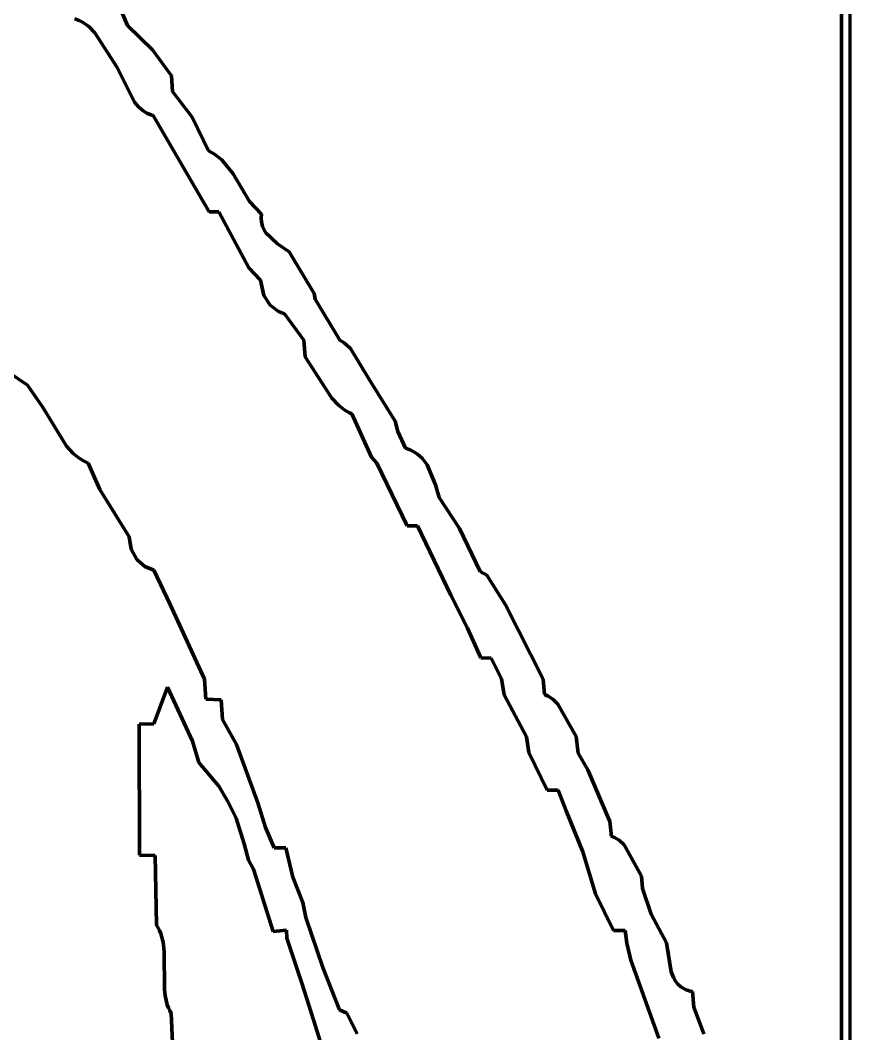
# Model space of a CAD drawing. Header units: millimetres. Extents: x 0 to 7.9, y 0 to 11.
# Drawn here: x 6.481 to 7.875, y 3.632 to 5.336 of the extents above; entities that cross this region are included whole.
import ezdxf

# ---------------------------------------------------------------- set-up
doc = ezdxf.new("R2010")
doc.units = ezdxf.units.MM
doc.layers.add('color#010101ff', color=7, linetype='CONTINUOUS', lineweight=100)
doc.layers.add('color#ffffffff', color=7, linetype='CONTINUOUS', lineweight=100)

msp = doc.modelspace()

# ---------------------------------------------------------------- linework, layer by layer
at = {"layer": 'color#010101ff'}
for p, q in [((7.875, 11.0278), (7.875, 0)), ((7.8611, 0.014), (7.8616, 11.0137)), ((6.6391, 5.379), (6.6611, 5.3269)), ((6.5798, 5.3355), (6.5723, 5.3382)), ((6.5866, 5.332), (6.5798, 5.3355)), ((6.5957, 5.3254), (6.5866, 5.332)), ((6.6061, 5.3146), (6.5957, 5.3254)), ((6.6611, 5.3269), (6.7028, 5.2862)), ((6.6435, 5.2561), (6.6061, 5.3146)), ((6.7028, 5.2862), (6.735, 5.2425)), ((6.6724, 5.1981), (6.6435, 5.2561)), ((6.735, 5.2425), (6.7368, 5.216)), ((6.7368, 5.216), (6.7696, 5.173)), ((6.6792, 5.1901), (6.6724, 5.1981)), ((6.6872, 5.1834), (6.6792, 5.1901)), ((6.6933, 5.1798), (6.6872, 5.1834)), ((6.7003, 5.1769), (6.6933, 5.1798)), ((6.704, 5.1757), (6.7003, 5.1769)), ((6.7981, 5.0139), (6.704, 5.1757)), ((6.7696, 5.173), (6.7968, 5.1162)), ((6.7968, 5.1162), (6.8071, 5.1106)), ((6.8071, 5.1106), (6.8192, 5.1013)), ((6.8192, 5.1013), (6.8388, 5.0778)), ((6.8388, 5.0778), (6.8662, 5.0308)), ((6.8662, 5.0308), (6.8861, 5.0098)), ((6.8146, 5.0139), (6.7981, 5.0139)), ((6.865, 4.9193), (6.8146, 5.0139)), ((6.8861, 5.0098), (6.8857, 5.0032)), ((6.8857, 5.0032), (6.886, 4.9971)), ((6.886, 4.9971), (6.888, 4.9889)), ((6.888, 4.9889), (6.893, 4.9792)), ((6.893, 4.9792), (6.9131, 4.9597)), ((6.9131, 4.9597), (6.9325, 4.9463)), ((6.9325, 4.9463), (6.9745, 4.8764)), ((6.8842, 4.8986), (6.865, 4.9193)), ((6.8899, 4.8733), (6.8842, 4.8986)), ((6.9007, 4.8569), (6.8899, 4.8733)), ((6.9745, 4.8764), (6.9763, 4.8669)), ((6.9149, 4.8463), (6.9007, 4.8569)), ((6.9763, 4.8669), (7.0177, 4.7978)), ((6.925, 4.8422), (6.9149, 4.8463)), ((6.9574, 4.7977), (6.925, 4.8422)), ((6.9596, 4.7701), (6.9574, 4.7977)), ((7.0177, 4.7978), (7.0253, 4.7935)), ((7.0253, 4.7935), (7.0355, 4.7841)), ((7.0043, 4.7007), (6.9596, 4.7701)), ((7.0355, 4.7841), (7.0664, 4.7331)), ((6.463, 4.7424), (6.4929, 4.7222)), ((6.4929, 4.7222), (6.5182, 4.686)), ((7.0664, 4.7331), (7.1109, 4.6619)), ((6.5182, 4.686), (6.5584, 4.6198)), ((7.0161, 4.6883), (7.0043, 4.7007)), ((7.0263, 4.6805), (7.0161, 4.6883)), ((7.0339, 4.6761), (7.0263, 4.6805)), ((7.0379, 4.6742), (7.0339, 4.6761)), ((7.0712, 4.6011), (7.0379, 4.6742)), ((7.1109, 4.6619), (7.1152, 4.6447)), ((7.1152, 4.6447), (7.1284, 4.6164)), ((6.5584, 4.6198), (6.5697, 4.6073)), ((6.5697, 4.6073), (6.5796, 4.5994)), ((7.0802, 4.5915), (7.0712, 4.6011)), ((7.1284, 4.6164), (7.1358, 4.6138)), ((7.1358, 4.6138), (7.1425, 4.6105)), ((7.1425, 4.6105), (7.1485, 4.6065)), ((7.1485, 4.6065), (7.1563, 4.5994)), ((6.5796, 4.5994), (6.5868, 4.5949)), ((6.5868, 4.5949), (6.5948, 4.5912)), ((6.5948, 4.5912), (6.6145, 4.5467)), ((7.1308, 4.4861), (7.0802, 4.5915)), ((7.1563, 4.5994), (7.1648, 4.5883)), ((7.1648, 4.5883), (7.1789, 4.5549)), ((7.1789, 4.5549), (7.1846, 4.5336)), ((6.6145, 4.5467), (6.6636, 4.4672)), ((7.1846, 4.5336), (7.2189, 4.4814)), ((7.1484, 4.486), (7.1308, 4.4861)), ((7.2044, 4.3695), (7.1484, 4.486)), ((7.2189, 4.4814), (7.2537, 4.4091)), ((6.6636, 4.4672), (6.6672, 4.4464)), ((6.6672, 4.4464), (6.6768, 4.4291)), ((6.6768, 4.4291), (6.6901, 4.4177)), ((6.6901, 4.4177), (6.7051, 4.4116)), ((6.7051, 4.4116), (6.7324, 4.3537)), ((7.2537, 4.4091), (7.2647, 4.4028)), ((7.2647, 4.4028), (7.2961, 4.3529)), ((7.2327, 4.3137), (7.2044, 4.3695)), ((6.7324, 4.3537), (6.7906, 4.2282)), ((7.2961, 4.3529), (7.3597, 4.2284)), ((7.2546, 4.264), (7.2327, 4.3137)), ((7.2722, 4.2634), (7.2546, 4.264)), ((7.2895, 4.2285), (7.2722, 4.2634)), ((6.7906, 4.2282), (6.7923, 4.1948)), ((7.294, 4.2017), (7.2895, 4.2285)), ((7.3597, 4.2284), (7.3618, 4.2021)), ((6.7283, 4.2145), (6.7051, 4.1528)), ((6.7702, 4.1242), (6.7283, 4.2145)), ((6.7923, 4.1948), (6.8186, 4.1935)), ((6.8186, 4.1935), (6.8205, 4.1605)), ((7.3316, 4.1314), (7.294, 4.2017)), ((7.3618, 4.2021), (7.3679, 4.1995)), ((7.3679, 4.1995), (7.3758, 4.1946)), ((7.3758, 4.1946), (7.3845, 4.1862)), ((7.3845, 4.1862), (7.415, 4.1319)), ((6.8205, 4.1605), (6.844, 4.1185)), ((6.7051, 4.1528), (6.6807, 4.1526)), ((6.6807, 4.1526), (6.6808, 3.9323)), ((6.7809, 4.0879), (6.7702, 4.1242)), ((7.3356, 4.1046), (7.3316, 4.1314)), ((7.415, 4.1319), (7.4185, 4.1037)), ((6.844, 4.1185), (6.8798, 4.0204)), ((7.3665, 4.0417), (7.3356, 4.1046)), ((7.4185, 4.1037), (7.4347, 4.076)), ((6.8147, 4.0484), (6.7809, 4.0879)), ((7.4347, 4.076), (7.4717, 3.9891)), ((6.8296, 4.0224), (6.8147, 4.0484)), ((7.3846, 4.0417), (7.3665, 4.0417)), ((7.3983, 4.007), (7.3846, 4.0417)), ((6.8435, 3.9944), (6.8296, 4.0224)), ((6.8798, 4.0204), (6.8929, 3.9788)), ((7.4265, 3.9381), (7.3983, 4.007)), ((6.8568, 3.9511), (6.8435, 3.9944)), ((7.4717, 3.9891), (7.474, 3.9686)), ((6.8929, 3.9788), (6.9073, 3.9444)), ((7.474, 3.9686), (7.4739, 3.9643)), ((7.4739, 3.9643), (7.4798, 3.9621)), ((7.4798, 3.9621), (7.4875, 3.9575)), ((7.4875, 3.9575), (7.4958, 3.9495)), ((6.8641, 3.9241), (6.8568, 3.9511)), ((6.9073, 3.9444), (6.9272, 3.9445)), ((6.9272, 3.9445), (6.939, 3.8953)), ((7.4479, 3.8675), (7.4265, 3.9381)), ((7.4958, 3.9495), (7.5248, 3.897)), ((6.6808, 3.9323), (6.7075, 3.9319)), ((6.7075, 3.9319), (6.7094, 3.8149)), ((6.8727, 3.9087), (6.8641, 3.9241)), ((6.9055, 3.8039), (6.8727, 3.9087)), ((6.939, 3.8953), (6.9557, 3.853)), ((7.5248, 3.897), (7.5268, 3.8761)), ((7.4777, 3.8054), (7.4479, 3.8675)), ((7.5268, 3.8761), (7.5412, 3.8329)), ((6.9557, 3.853), (6.9608, 3.8276)), ((6.9608, 3.8276), (6.9895, 3.7435)), ((7.5412, 3.8329), (7.5668, 3.7849)), ((6.7094, 3.8149), (6.7122, 3.8103)), ((6.7122, 3.8103), (6.7146, 3.8056)), ((6.7146, 3.8056), (6.7167, 3.8008)), ((6.7167, 3.8008), (6.7183, 3.7959)), ((6.9283, 3.8063), (6.9055, 3.8039)), ((6.9286, 3.7929), (6.9283, 3.8063)), ((7.4973, 3.8059), (7.4777, 3.8054)), ((7.5004, 3.7842), (7.4973, 3.8059)), ((6.7183, 3.7959), (6.7208, 3.7859)), ((6.7208, 3.7859), (6.7227, 3.7705)), ((6.9543, 3.7154), (6.9286, 3.7929)), ((7.5072, 3.7559), (7.5004, 3.7842)), ((7.5668, 3.7849), (7.575, 3.7361)), ((6.7227, 3.7705), (6.723, 3.7067)), ((7.5542, 3.6248), (7.5072, 3.7559)), ((6.9895, 3.7435), (7.0175, 3.6721)), ((7.575, 3.7361), (7.5789, 3.7265)), ((6.9767, 3.6451), (6.9543, 3.7154)), ((7.5789, 3.7265), (7.5822, 3.7207)), ((7.5822, 3.7207), (7.5863, 3.7155)), ((7.5863, 3.7155), (7.5911, 3.7111)), ((6.723, 3.7067), (6.7242, 3.6962)), ((7.5911, 3.7111), (7.5938, 3.7091)), ((7.5938, 3.7091), (7.5967, 3.7074)), ((7.5967, 3.7074), (7.5998, 3.706)), ((7.5998, 3.706), (7.6032, 3.7048)), ((7.6032, 3.7048), (7.6069, 3.7038)), ((7.6069, 3.7038), (7.6107, 3.7031)), ((7.6107, 3.7031), (7.6132, 3.6766)), ((6.7242, 3.6962), (6.7263, 3.6859)), ((6.7263, 3.6859), (6.7278, 3.6809)), ((6.7278, 3.6809), (6.7296, 3.6759)), ((6.7296, 3.6759), (6.7318, 3.671)), ((6.7318, 3.671), (6.7343, 3.6662)), ((6.7343, 3.6662), (6.7377, 3.5928)), ((7.0175, 3.6721), (7.0295, 3.6665)), ((7.0295, 3.6665), (7.0468, 3.6321)), ((7.6132, 3.6766), (7.6297, 3.6317)), ((6.9899, 3.6033), (6.9767, 3.6451))]:
    msp.add_line(p, q, dxfattribs=at)
at = {"layer": 'color#ffffffff'}
for p, q in [((7.8616, 11.0137), (7.8611, 0.014)), ((6.6611, 5.3269), (6.6391, 5.379)), ((6.5723, 5.3382), (6.5798, 5.3355)), ((6.5798, 5.3355), (6.5866, 5.332)), ((6.5866, 5.332), (6.5957, 5.3254)), ((6.5957, 5.3254), (6.6061, 5.3146)), ((6.7028, 5.2862), (6.6611, 5.3269)), ((6.6061, 5.3146), (6.6435, 5.2561)), ((6.735, 5.2425), (6.7028, 5.2862)), ((6.6435, 5.2561), (6.6724, 5.1981)), ((6.7368, 5.216), (6.735, 5.2425)), ((6.7696, 5.173), (6.7368, 5.216)), ((6.6724, 5.1981), (6.6792, 5.1901)), ((6.6792, 5.1901), (6.6872, 5.1834)), ((6.6872, 5.1834), (6.6933, 5.1798)), ((6.6933, 5.1798), (6.7003, 5.1769)), ((6.7003, 5.1769), (6.704, 5.1757)), ((6.704, 5.1757), (6.7981, 5.0139)), ((6.7968, 5.1162), (6.7696, 5.173)), ((6.8071, 5.1106), (6.7968, 5.1162)), ((6.8192, 5.1013), (6.8071, 5.1106)), ((6.8388, 5.0778), (6.8192, 5.1013)), ((6.8662, 5.0308), (6.8388, 5.0778)), ((6.8861, 5.0098), (6.8662, 5.0308)), ((6.7981, 5.0139), (6.8146, 5.0139)), ((6.8146, 5.0139), (6.865, 4.9193)), ((6.8857, 5.0032), (6.8861, 5.0098)), ((6.886, 4.9971), (6.8857, 5.0032)), ((6.888, 4.9889), (6.886, 4.9971)), ((6.893, 4.9792), (6.888, 4.9889)), ((6.9131, 4.9597), (6.893, 4.9792)), ((6.9325, 4.9463), (6.9131, 4.9597)), ((6.9745, 4.8764), (6.9325, 4.9463)), ((6.865, 4.9193), (6.8842, 4.8986)), ((6.8842, 4.8986), (6.8899, 4.8733)), ((6.8899, 4.8733), (6.9007, 4.8569)), ((6.9763, 4.8669), (6.9745, 4.8764)), ((6.9007, 4.8569), (6.9149, 4.8463)), ((7.0177, 4.7978), (6.9763, 4.8669)), ((6.9149, 4.8463), (6.925, 4.8422)), ((6.925, 4.8422), (6.9574, 4.7977)), ((6.9574, 4.7977), (6.9596, 4.7701)), ((7.0253, 4.7935), (7.0177, 4.7978)), ((7.0355, 4.7841), (7.0253, 4.7935)), ((6.9596, 4.7701), (7.0043, 4.7007)), ((7.0664, 4.7331), (7.0355, 4.7841)), ((6.4929, 4.7222), (6.463, 4.7424)), ((6.5182, 4.686), (6.4929, 4.7222)), ((7.1109, 4.6619), (7.0664, 4.7331)), ((6.5584, 4.6198), (6.5182, 4.686)), ((7.0043, 4.7007), (7.0161, 4.6883)), ((7.0161, 4.6883), (7.0263, 4.6805)), ((7.0263, 4.6805), (7.0339, 4.6761)), ((7.0339, 4.6761), (7.0379, 4.6742)), ((7.0379, 4.6742), (7.0712, 4.6011)), ((7.1152, 4.6447), (7.1109, 4.6619)), ((7.1284, 4.6164), (7.1152, 4.6447)), ((6.5697, 4.6073), (6.5584, 4.6198)), ((6.5796, 4.5994), (6.5697, 4.6073)), ((7.0712, 4.6011), (7.0802, 4.5915)), ((7.1358, 4.6138), (7.1284, 4.6164)), ((7.1425, 4.6105), (7.1358, 4.6138)), ((7.1485, 4.6065), (7.1425, 4.6105)), ((7.1563, 4.5994), (7.1485, 4.6065)), ((6.5868, 4.5949), (6.5796, 4.5994)), ((6.5948, 4.5912), (6.5868, 4.5949)), ((6.6145, 4.5467), (6.5948, 4.5912)), ((7.0802, 4.5915), (7.1308, 4.4861)), ((7.1648, 4.5883), (7.1563, 4.5994)), ((7.1789, 4.5549), (7.1648, 4.5883)), ((7.1846, 4.5336), (7.1789, 4.5549)), ((6.6636, 4.4672), (6.6145, 4.5467)), ((7.2189, 4.4814), (7.1846, 4.5336)), ((7.1308, 4.4861), (7.1484, 4.486)), ((7.1484, 4.486), (7.2044, 4.3695)), ((7.2537, 4.4091), (7.2189, 4.4814)), ((6.6672, 4.4464), (6.6636, 4.4672)), ((6.6768, 4.4291), (6.6672, 4.4464)), ((6.6901, 4.4177), (6.6768, 4.4291)), ((6.7051, 4.4116), (6.6901, 4.4177)), ((6.7324, 4.3537), (6.7051, 4.4116)), ((7.2647, 4.4028), (7.2537, 4.4091)), ((7.2961, 4.3529), (7.2647, 4.4028)), ((7.2044, 4.3695), (7.2327, 4.3137)), ((6.7906, 4.2282), (6.7324, 4.3537)), ((7.3597, 4.2284), (7.2961, 4.3529)), ((7.2327, 4.3137), (7.2546, 4.264)), ((7.2546, 4.264), (7.2722, 4.2634)), ((7.2722, 4.2634), (7.2895, 4.2285)), ((6.7923, 4.1948), (6.7906, 4.2282)), ((7.2895, 4.2285), (7.294, 4.2017)), ((7.3618, 4.2021), (7.3597, 4.2284)), ((6.7051, 4.1528), (6.7283, 4.2145)), ((6.7283, 4.2145), (6.7702, 4.1242)), ((6.8186, 4.1935), (6.7923, 4.1948)), ((6.8205, 4.1605), (6.8186, 4.1935)), ((7.294, 4.2017), (7.3316, 4.1314)), ((7.3679, 4.1995), (7.3618, 4.2021)), ((7.3758, 4.1946), (7.3679, 4.1995)), ((7.3845, 4.1862), (7.3758, 4.1946)), ((7.415, 4.1319), (7.3845, 4.1862)), ((6.844, 4.1185), (6.8205, 4.1605)), ((6.6807, 4.1526), (6.7051, 4.1528)), ((6.6808, 3.9323), (6.6807, 4.1526)), ((6.7702, 4.1242), (6.7809, 4.0879)), ((7.3316, 4.1314), (7.3356, 4.1046)), ((7.4185, 4.1037), (7.415, 4.1319)), ((6.8798, 4.0204), (6.844, 4.1185)), ((7.3356, 4.1046), (7.3665, 4.0417)), ((7.4347, 4.076), (7.4185, 4.1037)), ((6.7809, 4.0879), (6.8147, 4.0484)), ((7.4717, 3.9891), (7.4347, 4.076)), ((6.8147, 4.0484), (6.8296, 4.0224)), ((7.3665, 4.0417), (7.3846, 4.0417)), ((7.3846, 4.0417), (7.3983, 4.007)), ((6.8296, 4.0224), (6.8435, 3.9944)), ((6.8929, 3.9788), (6.8798, 4.0204)), ((7.3983, 4.007), (7.4265, 3.9381)), ((6.8435, 3.9944), (6.8568, 3.9511)), ((7.474, 3.9686), (7.4717, 3.9891)), ((6.9073, 3.9444), (6.8929, 3.9788)), ((7.4739, 3.9643), (7.474, 3.9686)), ((7.4798, 3.9621), (7.4739, 3.9643)), ((7.4875, 3.9575), (7.4798, 3.9621)), ((7.4958, 3.9495), (7.4875, 3.9575)), ((6.8568, 3.9511), (6.8641, 3.9241)), ((6.9272, 3.9445), (6.9073, 3.9444)), ((6.939, 3.8953), (6.9272, 3.9445)), ((7.4265, 3.9381), (7.4479, 3.8675)), ((7.5248, 3.897), (7.4958, 3.9495)), ((6.7075, 3.9319), (6.6808, 3.9323)), ((6.7094, 3.8149), (6.7075, 3.9319)), ((6.8641, 3.9241), (6.8727, 3.9087)), ((6.8727, 3.9087), (6.9055, 3.8039)), ((6.9557, 3.853), (6.939, 3.8953)), ((7.5268, 3.8761), (7.5248, 3.897)), ((7.4479, 3.8675), (7.4777, 3.8054)), ((7.5412, 3.8329), (7.5268, 3.8761)), ((6.9608, 3.8276), (6.9557, 3.853)), ((6.9895, 3.7435), (6.9608, 3.8276)), ((7.5668, 3.7849), (7.5412, 3.8329)), ((6.7122, 3.8103), (6.7094, 3.8149)), ((6.7146, 3.8056), (6.7122, 3.8103)), ((6.7167, 3.8008), (6.7146, 3.8056)), ((6.7183, 3.7959), (6.7167, 3.8008)), ((6.9055, 3.8039), (6.9283, 3.8063)), ((6.9283, 3.8063), (6.9286, 3.7929)), ((7.4777, 3.8054), (7.4973, 3.8059)), ((7.4973, 3.8059), (7.5004, 3.7842)), ((6.7208, 3.7859), (6.7183, 3.7959)), ((6.7227, 3.7705), (6.7208, 3.7859)), ((6.9286, 3.7929), (6.9543, 3.7154)), ((7.5004, 3.7842), (7.5072, 3.7559)), ((7.575, 3.7361), (7.5668, 3.7849)), ((6.723, 3.7067), (6.7227, 3.7705)), ((7.5072, 3.7559), (7.5542, 3.6248)), ((7.0175, 3.6721), (6.9895, 3.7435)), ((7.5789, 3.7265), (7.575, 3.7361)), ((6.9543, 3.7154), (6.9767, 3.6451)), ((7.5822, 3.7207), (7.5789, 3.7265)), ((7.5863, 3.7155), (7.5822, 3.7207)), ((7.5911, 3.7111), (7.5863, 3.7155)), ((6.7242, 3.6962), (6.723, 3.7067)), ((7.5938, 3.7091), (7.5911, 3.7111)), ((7.5967, 3.7074), (7.5938, 3.7091)), ((7.5998, 3.706), (7.5967, 3.7074)), ((7.6032, 3.7048), (7.5998, 3.706)), ((7.6069, 3.7038), (7.6032, 3.7048)), ((7.6107, 3.7031), (7.6069, 3.7038)), ((7.6132, 3.6766), (7.6107, 3.7031)), ((6.7263, 3.6859), (6.7242, 3.6962)), ((6.7278, 3.6809), (6.7263, 3.6859)), ((6.7296, 3.6759), (6.7278, 3.6809)), ((6.7318, 3.671), (6.7296, 3.6759)), ((6.7343, 3.6662), (6.7318, 3.671)), ((6.7377, 3.5928), (6.7343, 3.6662)), ((7.0295, 3.6665), (7.0175, 3.6721)), ((7.0468, 3.6321), (7.0295, 3.6665)), ((7.6297, 3.6317), (7.6132, 3.6766)), ((6.9767, 3.6451), (6.9899, 3.6033))]:
    msp.add_line(p, q, dxfattribs=at)

doc.saveas('drawing.dxf')
